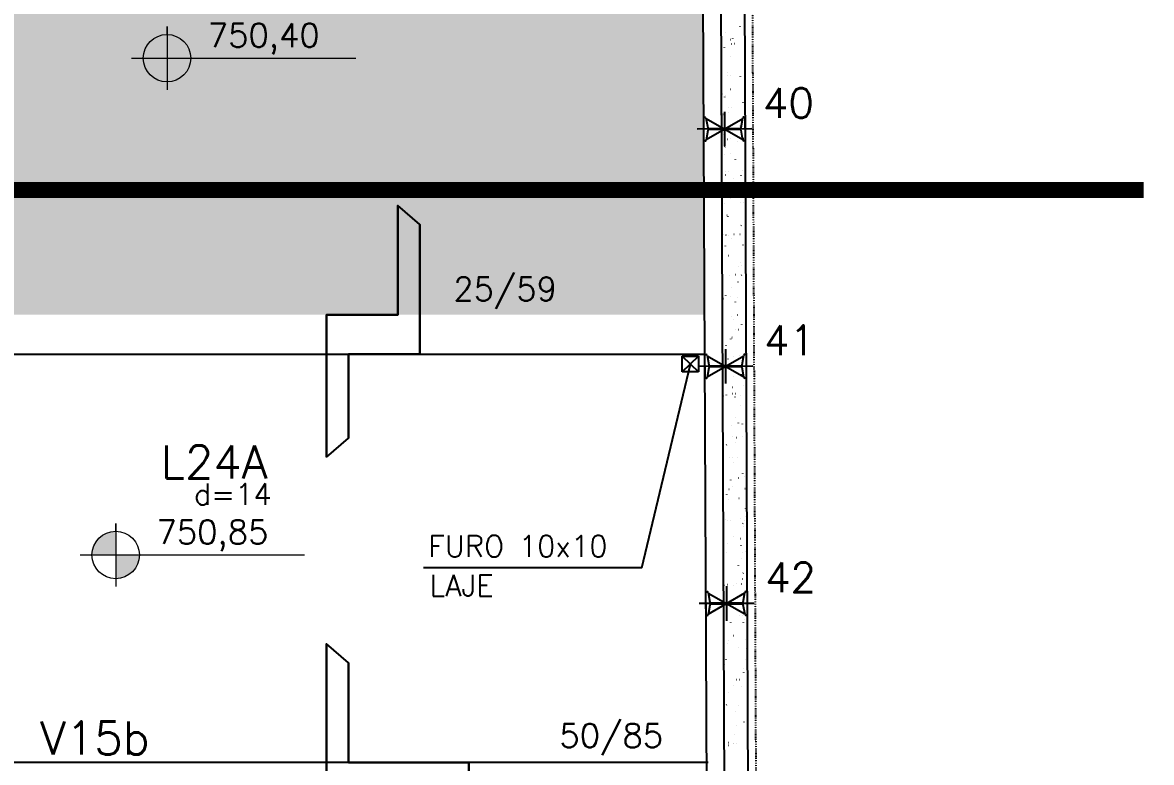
# Model space of a CAD drawing. Extents: x -40810 to 33675, y -2018 to 21213.
# Drawn here: x 17980 to 18693, y 1883 to 2350 of the extents above; entities that cross this region are included whole.
import ezdxf

# ---------------------------------------------------------------- set-up
doc = ezdxf.new("R2010")
doc.units = 0
doc.linetypes.add('ESTILO_TQS_0003', pattern=[1.5, 0.5, -0.4, 0.1, -0.5])
doc.layers.get('0').update_dxf_attribs({"color": 1, "lineweight": 9})
for name, color, linetype in [('1', 5, 'Continuous'), ('10', 7, 'Continuous'), ('11', 22, 'Continuous'), ('13', 7, 'Continuous'), ('130', 24, 'Continuous'), ('18', 9, 'Continuous'), ('19', 5, 'Continuous'), ('24', 5, 'ESTILO_TQS_0003'), ('26', 1, 'Continuous'), ('27', 10, 'Continuous'), ('30', 15, 'Continuous'), ('42', 7, 'Continuous'), ('49', 20, 'Continuous'), ('51', 6, 'Continuous'), ('52', 21, 'Continuous'), ('8', 5, 'Continuous'), ('STEPHANIE', 6, 'Continuous')]:
    doc.layers.add(name, color=color, linetype=linetype)
doc.styles.get("Standard").update_dxf_attribs({"font": 'romans.shx', "width": 0.8})

# ---------------------------------------------------------------- blocks, each defined once
blk = doc.blocks.new('_H9EFD498501-004')
for p, q in [((3965.192018, 2807.568627), (3965.192018, 2807.568627)), ((3968.047205, 2808.201607), (3968.120427, 2808.21784)), ((3977.434711, 2811.567114), (3977.480368, 2811.626615)), ((3965.223685, 2800.528791), (3965.223685, 2800.528791)), ((3965.223685, 2800.528791), (3965.223685, 2800.528791)), ((3965.223685, 2800.528791), (3965.223685, 2800.528791)), ((3967.435805, 2798.536285), (3967.481462, 2798.595787)), ((3971.179688, 2803.415408), (3971.225345, 2803.47491)), ((3971.799516, 2800.815898), (3971.874445, 2800.81917)), ((3972.746935, 2804.031347), (3972.756725, 2804.105705)), ((3973.672731, 2800.897684), (3973.74766, 2800.900956)), ((3965.245488, 2795.681808), (3965.245488, 2795.681808)), ((3965.245488, 2795.681808), (3965.245488, 2795.681808)), ((3965.245488, 2795.681808), (3965.245488, 2795.681808)), ((3965.249945, 2794.690912), (3965.249945, 2794.690912)), ((3965.249945, 2794.690912), (3965.249945, 2794.690912)), ((3965.249945, 2794.690912), (3965.249945, 2794.690912)), ((3971.258937, 2792.728875), (3971.268726, 2792.803234)), ((3965.307872, 2781.813196), (3965.307872, 2781.813196)), ((3965.307872, 2781.813196), (3965.307872, 2781.813196)), ((3965.307872, 2781.813196), (3965.307872, 2781.813196)), ((3965.3141, 2780.428604), (3965.3141, 2780.428604)), ((3965.3141, 2780.428604), (3965.3141, 2780.428604)), ((3965.463979, 2781.847804), (3965.537201, 2781.864037)), ((3969.125089, 2782.659453), (3969.198311, 2782.675686)), ((3969.668149, 2780.645641), (3969.677938, 2780.719999)), ((3971.226492, 2780.686745), (3971.301421, 2780.690016)), ((3977.609941, 2780.169788), (3977.655598, 2780.22929)), ((3980.006939, 2783.293617), (3980.052596, 2783.353119)), ((3971.354918, 2772.018083), (3971.400575, 2772.077584)), ((3965.365799, 2768.935481), (3965.365799, 2768.935481)), ((3965.365799, 2768.935481), (3965.365799, 2768.935481)), ((3965.386918, 2764.240435), (3965.386918, 2764.240435)), ((3965.386918, 2764.240435), (3965.386918, 2764.240435)), ((3965.386918, 2764.240435), (3965.386918, 2764.240435)), ((3965.819866, 2769.036145), (3965.893088, 2769.052378)), ((3967.611035, 2767.13896), (3967.656692, 2767.198461)), ((3968.00394, 2768.004719), (3968.013729, 2768.079077)), ((3979.267254, 2763.518683), (3979.277043, 2763.593041)), ((3965.404516, 2760.328417), (3965.404516, 2760.328417)), ((3965.404516, 2760.328417), (3965.404516, 2760.328417)), ((3965.404516, 2760.328417), (3965.404516, 2760.328417)), ((3965.423726, 2756.057765), (3965.423726, 2756.057765)), ((3965.423726, 2756.057765), (3965.423726, 2756.057765)), ((3965.423726, 2756.057765), (3965.423726, 2756.057765)), ((3966.515941, 2756.702248), (3966.525731, 2756.776606)), ((3966.541863, 2756.30565), (3966.615085, 2756.321883)), ((3970.054039, 2760.53142), (3970.128968, 2760.534691)), ((3970.202973, 2757.117299), (3970.276195, 2757.133532)), ((3971.927254, 2760.613206), (3972.002183, 2760.616477)), ((3965.457008, 2748.658852), (3965.457008, 2748.658852)), ((3965.457008, 2748.658852), (3965.457008, 2748.658852)), ((3965.457008, 2748.658852), (3965.457008, 2748.658852)), ((3977.676466, 2751.435449), (3977.686255, 2751.509807)), ((3977.785171, 2748.772463), (3977.830828, 2748.831964)), ((3980.182169, 2751.896291), (3980.227826, 2751.955793)), ((3965.481653, 2743.18005), (3965.481653, 2743.18005)), ((3965.481653, 2743.18005), (3965.481653, 2743.18005)), ((3966.89775, 2743.493991), (3966.970972, 2743.510224)), ((3979.596378, 2740.843912), (3979.671307, 2740.847184)), ((3965.494931, 2740.22823), (3965.494931, 2740.22823)), ((3965.494931, 2740.22823), (3965.494931, 2740.22823)), ((3967.786265, 2735.741634), (3967.831922, 2735.801136)), ((3969.481015, 2740.402266), (3969.555944, 2740.405538)), ((3971.530147, 2740.620757), (3971.575804, 2740.680259)), ((3976.012257, 2738.794527), (3976.022046, 2738.868885)), ((3965.528349, 2732.799062), (3965.528349, 2732.799062)), ((3965.528349, 2732.799062), (3965.528349, 2732.799062)), ((3965.528349, 2732.799062), (3965.528349, 2732.799062)), ((3965.53958, 2730.302334), (3965.53958, 2730.302334)), ((3965.53958, 2730.302334), (3965.53958, 2730.302334)), ((3965.53958, 2730.302334), (3965.53958, 2730.302334)), ((3967.619747, 2730.763496), (3967.69297, 2730.779729)), ((3971.280857, 2731.575144), (3971.35408, 2731.591377)), ((3974.524258, 2727.492055), (3974.534048, 2727.566414)), ((3965.585347, 2720.128043), (3965.585347, 2720.128043)), ((3965.585347, 2720.128043), (3965.585347, 2720.128043)), ((3965.585347, 2720.128043), (3965.585347, 2720.128043)), ((3968.308562, 2720.246941), (3968.383491, 2720.250212)), ((3970.181777, 2720.328727), (3970.256706, 2720.331999)), ((3979.023354, 2720.714759), (3979.098283, 2720.71803)), ((3980.357399, 2720.498966), (3980.403056, 2720.558467)), ((3965.597507, 2717.424618), (3965.597507, 2717.424618)), ((3965.597507, 2717.424618), (3965.597507, 2717.424618)), ((3967.975634, 2717.951836), (3968.048856, 2717.968069)), ((3972.93347, 2715.408821), (3972.94326, 2715.483179)), ((3977.960401, 2717.375137), (3978.006058, 2717.434639)), ((3968.697631, 2705.221342), (3968.770854, 2705.237575)), ((3971.705377, 2709.223431), (3971.751034, 2709.282933)), ((3972.358742, 2706.03299), (3972.431964, 2706.049223)), ((3965.655434, 2704.546903), (3965.655434, 2704.546903)), ((3965.655434, 2704.546903), (3965.655434, 2704.546903)), ((3965.655434, 2704.546903), (3965.655434, 2704.546903)), ((3965.66978, 2701.357688), (3965.66978, 2701.357688)), ((3965.66978, 2701.357688), (3965.66978, 2701.357688)), ((3965.66978, 2701.357688), (3965.66978, 2701.357688)), ((3965.675762, 2700.027856), (3965.675762, 2700.027856)), ((3965.675762, 2700.027856), (3965.675762, 2700.027856)), ((3967.735538, 2700.117788), (3967.810467, 2700.121059)), ((3967.961494, 2704.344308), (3968.007152, 2704.40381)), ((3971.269261, 2702.767899), (3971.279051, 2702.842257)), ((3977.850901, 2700.559434), (3977.92583, 2700.562705)), ((3979.724117, 2700.64122), (3979.799045, 2700.644492)), ((3965.713361, 2691.669187), (3965.713361, 2691.669187)), ((3965.713361, 2691.669187), (3965.713361, 2691.669187)), ((3969.053518, 2692.409682), (3969.12674, 2692.425915)), ((3969.781263, 2691.465428), (3969.791052, 2691.539786)), ((3978.135631, 2685.977811), (3978.181288, 2686.037313)), ((3980.532629, 2689.10164), (3980.578286, 2689.161142)), ((3965.766178, 2679.927669), (3965.766178, 2679.927669)), ((3965.766178, 2679.927669), (3965.766178, 2679.927669)), ((3965.766178, 2679.927669), (3965.766178, 2679.927669)), ((3965.771288, 2678.791472), (3965.771288, 2678.791472)), ((3965.771288, 2678.791472), (3965.771288, 2678.791472)), ((3965.771288, 2678.791472), (3965.771288, 2678.791472)), ((3966.563085, 2679.962462), (3966.638014, 2679.965734)), ((3968.190475, 2679.382193), (3968.200264, 2679.456552)), ((3968.4363, 2680.044249), (3968.511229, 2680.04752)), ((3969.775516, 2679.679188), (3969.848738, 2679.69542)), ((3971.880607, 2677.826106), (3971.926264, 2677.885607)), ((3973.436626, 2680.490836), (3973.509848, 2680.507069)), ((3977.277877, 2680.43028), (3977.352806, 2680.433552)), ((3965.811211, 2669.916315), (3965.811211, 2669.916315)), ((3965.811211, 2669.916315), (3965.811211, 2669.916315)), ((3965.811211, 2669.916315), (3965.811211, 2669.916315)), ((3968.136724, 2672.946983), (3968.182381, 2673.006484)), ((3979.277578, 2673.557707), (3979.287368, 2673.632065)), ((3965.829215, 2665.913756), (3965.829215, 2665.913756)), ((3965.829215, 2665.913756), (3965.829215, 2665.913756)), ((3966.526266, 2666.741271), (3966.536055, 2666.81563)), ((3970.131402, 2666.867528), (3970.204624, 2666.883761)), ((3977.78958, 2662.255235), (3977.799369, 2662.329594)), ((3965.848646, 2661.594235), (3965.848646, 2661.594235)), ((3965.856593, 2659.827482), (3965.856593, 2659.827482)), ((3965.856593, 2659.827482), (3965.856593, 2659.827482)), ((3965.990061, 2659.833309), (3966.064989, 2659.83658)), ((3976.105424, 2660.274955), (3976.180353, 2660.278227)), ((3977.97864, 2660.356742), (3978.053568, 2660.360013)), ((3980.707859, 2657.704315), (3980.753516, 2657.763816)), ((3965.887143, 2653.036041), (3965.887143, 2653.036041)), ((3965.887143, 2653.036041), (3965.887143, 2653.036041)), ((3965.887143, 2653.036041), (3965.887143, 2653.036041)), ((3970.8534, 2654.137033), (3970.926622, 2654.153266)), ((3974.51451, 2654.948682), (3974.587732, 2654.964915)), ((3976.198792, 2650.172001), (3976.208581, 2650.246359)), ((3978.310861, 2654.580486), (3978.356518, 2654.639987)), ((3968.311954, 2641.549657), (3968.357611, 2641.609159)), ((3971.209286, 2641.325374), (3971.282509, 2641.341607)), ((3972.055837, 2646.42878), (3972.101494, 2646.488282)), ((3965.94507, 2640.158325), (3965.94507, 2640.158325)), ((3965.94507, 2640.158325), (3965.94507, 2640.158325)), ((3965.947008, 2639.727295), (3965.947008, 2639.727295)), ((3965.952642, 2638.474942), (3965.960613, 2638.48533)), ((3965.952642, 2638.474942), (3965.952642, 2638.474942)), ((3965.952642, 2638.474942), (3965.952642, 2638.474942)), ((3966.690823, 2639.75977), (3966.765752, 2639.763042)), ((3974.534583, 2637.531079), (3974.544372, 2637.605437)), ((3975.5324, 2640.145802), (3975.607329, 2640.149073)), ((3966.002997, 2627.280609), (3966.002997, 2627.280609)), ((3966.002997, 2627.280609), (3966.002997, 2627.280609)), ((3966.002997, 2627.280609), (3966.002997, 2627.280609)), ((3971.931284, 2628.594879), (3972.004506, 2628.611112)), ((3975.592394, 2629.406528), (3975.665616, 2629.422761)), ((3966.037424, 2619.627108), (3966.037424, 2619.627108)), ((3966.037424, 2619.627108), (3966.037424, 2619.627108)), ((3966.037424, 2619.627108), (3966.037424, 2619.627108)), ((3973.046584, 2626.228608), (3973.056374, 2626.302966)), ((3974.359947, 2619.990477), (3974.434876, 2619.993748)), ((3976.233163, 2620.072263), (3976.308091, 2620.075535)), ((3978.48609, 2623.18316), (3978.531748, 2623.242662)), ((3980.883089, 2626.306989), (3980.928746, 2626.36649)), ((3966.060924, 2614.402894), (3966.060924, 2614.402894)), ((3966.060924, 2614.402894), (3966.060924, 2614.402894)), ((3971.455796, 2614.145373), (3971.465586, 2614.219732)), ((3972.231067, 2615.031455), (3972.276724, 2615.090956)), ((3972.287171, 2615.78322), (3972.360393, 2615.799453)), ((3966.094073, 2607.033568), (3966.135843, 2607.088004)), ((3966.094073, 2607.033568), (3966.094073, 2607.033568)), ((3966.094073, 2607.033568), (3966.094073, 2607.033568)), ((3968.487184, 2610.152332), (3968.532841, 2610.211833)), ((3966.118851, 2601.525178), (3966.118851, 2601.525178)), ((3966.118851, 2601.525178), (3966.118851, 2601.525178)), ((3966.118851, 2601.525178), (3966.118851, 2601.525178)), ((3966.127839, 2599.526921), (3966.127839, 2599.526921)), ((3966.127839, 2599.526921), (3966.127839, 2599.526921)), ((3969.791587, 2601.504451), (3969.801377, 2601.57881)), ((3973.009168, 2603.052725), (3973.08239, 2603.068958)), ((3973.786923, 2599.861323), (3973.861852, 2599.864595)), ((3976.670278, 2603.864373), (3976.7435, 2603.880606)), ((3978.66132, 2591.785835), (3978.706977, 2591.845336)), ((3981.054901, 2597.018415), (3981.064691, 2597.092774)), ((3981.058318, 2594.909663), (3981.103975, 2594.969165)), ((3966.176778, 2588.647463), (3966.176778, 2588.647463)), ((3966.176778, 2588.647463), (3966.176778, 2588.647463)), ((3968.303589, 2590.20198), (3968.313378, 2590.276338)), ((3973.365055, 2590.241065), (3973.438277, 2590.257298)), ((3979.464113, 2584.935181), (3979.473903, 2585.009539)), ((3966.218255, 2579.426733), (3966.218255, 2579.426733)), ((3966.218255, 2579.426733), (3966.218255, 2579.426733)), ((3966.218255, 2579.426733), (3966.218255, 2579.426733)), ((3966.712801, 2578.118746), (3966.72259, 2578.193104)), ((3968.662414, 2578.755006), (3968.708071, 2578.814507)), ((3972.406297, 2583.634129), (3972.451954, 2583.69363)), ((3972.61447, 2579.705998), (3972.689399, 2579.70927)), ((3974.087052, 2577.510571), (3974.160274, 2577.526804)), ((3974.487685, 2579.787785), (3974.562614, 2579.791056)), ((3977.748162, 2578.322219), (3977.821384, 2578.338452)), ((3966.234705, 2575.769747), (3966.234705, 2575.769747)), ((3966.234705, 2575.769747), (3966.234705, 2575.769747)), ((3966.234705, 2575.769747), (3966.234705, 2575.769747)), ((3966.235504, 2575.592195), (3966.235504, 2575.592195)), ((3966.235504, 2575.592195), (3966.235504, 2575.592195)), ((3966.240283, 2574.529618), (3966.240283, 2574.529618)), ((3966.240283, 2574.529618), (3966.240283, 2574.529618)), ((3966.265416, 2575.631177), (3966.311073, 2575.690679)), ((3977.799905, 2572.294259), (3977.809694, 2572.368617)), ((3966.292632, 2562.892032), (3966.292632, 2562.892032)), ((3966.292632, 2562.892032), (3966.292632, 2562.892032)), ((3974.442939, 2564.698911), (3974.516161, 2564.715144)), ((3981.233548, 2563.512338), (3981.279205, 2563.571839)), ((3966.30867, 2559.326546), (3966.30867, 2559.326546)), ((3966.30867, 2559.326546), (3966.30867, 2559.326546)), ((3972.041446, 2559.576845), (3972.116375, 2559.580116)), ((3976.311906, 2560.991788), (3976.321695, 2561.066146)), ((3978.83655, 2560.388509), (3978.882207, 2560.44801)), ((3966.350559, 2550.014316), (3966.350559, 2550.014316)), ((3966.350559, 2550.014316), (3966.350559, 2550.014316)), ((3966.350559, 2550.014316), (3966.350559, 2550.014316)), ((3972.581526, 2552.236803), (3972.627184, 2552.296305)), ((3974.721118, 2548.908553), (3974.730907, 2548.982912)), ((3975.164936, 2551.968416), (3975.238159, 2551.984649)), ((3978.826046, 2552.780065), (3978.899269, 2552.796298)), ((3966.376934, 2544.150822), (3966.376934, 2544.150822)), ((3966.376934, 2544.150822), (3966.376934, 2544.150822)), ((3966.440645, 2544.233851), (3966.486303, 2544.293353)), ((3968.837644, 2547.35768), (3968.883301, 2547.417182)), ((3966.399086, 2539.226359), (3966.399086, 2539.226359)), ((3966.399086, 2539.226359), (3966.399086, 2539.226359)), ((3966.399086, 2539.226359), (3966.399086, 2539.226359)), ((3966.408486, 2537.1366), (3966.408486, 2537.1366)), ((3966.408486, 2537.1366), (3966.408486, 2537.1366)), ((3970.868993, 2539.42152), (3970.943922, 2539.424791)), ((3972.742208, 2539.503306), (3972.817137, 2539.506578)), ((3973.056909, 2536.267631), (3973.066698, 2536.34199)), ((3975.520823, 2539.156757), (3975.594045, 2539.17299)), ((3979.01178, 2528.991183), (3979.057437, 2529.050685)), ((3979.903931, 2527.237911), (3979.977153, 2527.254144)), ((3981.408778, 2532.115012), (3981.431162, 2532.144184)), ((3966.466413, 2524.258885), (3966.466413, 2524.258885)), ((3966.466413, 2524.258885), (3966.466413, 2524.258885)), ((3966.466413, 2524.258885), (3966.466413, 2524.258885)), ((3971.56891, 2524.96516), (3971.5787, 2525.039518)), ((3972.756756, 2520.839478), (3972.802413, 2520.898979)), ((3976.242821, 2526.426262), (3976.316043, 2526.442495)), ((3980.411332, 2519.734013), (3980.486261, 2519.737284)), ((3966.489501, 2519.126172), (3966.489501, 2519.126172)), ((3966.489501, 2519.126172), (3966.489501, 2519.126172)), ((3966.518365, 2512.709448), (3966.518365, 2512.709448)), ((3966.518365, 2512.709448), (3966.518365, 2512.709448)), ((3966.615875, 2512.836526), (3966.661532, 2512.896027)), ((3969.012873, 2515.960355), (3969.058531, 2516.019856)), ((3969.978122, 2512.881926), (3969.987912, 2512.956284)), ((3970.295969, 2519.292366), (3970.370898, 2519.295638)), ((3976.598707, 2513.614603), (3976.671929, 2513.630836)), ((3966.52434, 2511.381169), (3966.52434, 2511.381169)), ((3966.52434, 2511.381169), (3966.52434, 2511.381169)), ((3981.065226, 2507.057439), (3981.075016, 2507.131797)), ((3966.579917, 2499.025985), (3966.579917, 2499.025985)), ((3966.579917, 2499.025985), (3966.579917, 2499.025985)), ((3966.579917, 2499.025985), (3966.579917, 2499.025985)), ((3966.582267, 2498.503454), (3966.582267, 2498.503454)), ((3966.582267, 2498.503454), (3966.582267, 2498.503454)), ((3966.582267, 2498.503454), (3966.582267, 2498.503454)), ((3968.313913, 2500.241004), (3968.323703, 2500.315362)), ((3969.123516, 2499.137041), (3969.198445, 2499.140313)), ((3970.996731, 2499.218828), (3971.07166, 2499.222099)), ((3977.320705, 2500.884108), (3977.393927, 2500.900341)), ((3979.838308, 2499.604859), (3979.913237, 2499.608131)), ((3980.981815, 2501.695757), (3981.055037, 2501.71199)), ((3979.18701, 2497.593858), (3979.232667, 2497.653359)), ((3979.577227, 2495.754968), (3979.587017, 2495.829326)), ((3966.631921, 2487.465001), (3966.631921, 2487.465001)), ((3966.631921, 2487.465001), (3966.631921, 2487.465001)), ((3966.631921, 2487.465001), (3966.631921, 2487.465001)), ((3966.640194, 2485.625738), (3966.640194, 2485.625738)), ((3966.640194, 2485.625738), (3966.640194, 2485.625738)), ((3966.825915, 2488.938532), (3966.835704, 2489.012891)), ((3969.188103, 2484.563029), (3969.23376, 2484.622531)), ((3972.931986, 2489.442152), (3972.977643, 2489.501654)), ((3977.676591, 2488.072449), (3977.749814, 2488.088681)), ((3966.659796, 2481.268075), (3966.659796, 2481.268075)), ((3966.659796, 2481.268075), (3966.659796, 2481.268075)), ((3966.670332, 2478.925798), (3966.670332, 2478.925798)), ((3966.670332, 2478.925798), (3966.670332, 2478.925798)), ((3966.791105, 2481.4392), (3966.836762, 2481.498702)), ((3968.550492, 2479.007888), (3968.625421, 2479.011159)), ((3977.98644, 2483.671733), (3977.996229, 2483.746092)), ((3978.665855, 2479.449534), (3978.740784, 2479.452805)), ((3980.539071, 2479.53132), (3980.613999, 2479.534592)), ((3966.698121, 2472.748023), (3966.698121, 2472.748023)), ((3966.698121, 2472.748023), (3966.698121, 2472.748023)), ((3966.698121, 2472.748023), (3966.698121, 2472.748023)), ((3976.322231, 2471.030811), (3976.33202, 2471.10517)), ((3978.398589, 2475.341954), (3978.471811, 2475.358187)), ((3978.754475, 2462.530294), (3978.827698, 2462.546527)), ((3979.36224, 2466.196532), (3979.407897, 2466.256033)), ((3966.756048, 2459.870307), (3966.756048, 2459.870307)), ((3966.756048, 2459.870307), (3966.756048, 2459.870307)), ((3966.760748, 2458.825611), (3966.760748, 2458.825611)), ((3966.760748, 2458.825611), (3966.760748, 2458.825611)), ((3966.760748, 2458.825611), (3966.760748, 2458.825611)), ((3967.378039, 2458.852563), (3967.452968, 2458.855834)), ((3969.251254, 2458.934349), (3969.326183, 2458.93762)), ((3973.107216, 2458.044826), (3973.152873, 2458.104328)), ((3974.834232, 2459.72834), (3974.844021, 2459.802698)), ((3978.092831, 2459.320381), (3978.16776, 2459.323652)), ((3966.801227, 2449.826702), (3966.801227, 2449.826702)), ((3966.801227, 2449.826702), (3966.801227, 2449.826702)), ((3966.966335, 2450.041875), (3967.011992, 2450.101376)), ((3969.363333, 2453.165703), (3969.40899, 2453.225205)), ((3979.476473, 2449.7998), (3979.549695, 2449.816033)), ((3966.813975, 2446.992591), (3966.813975, 2446.992591)), ((3966.813975, 2446.992591), (3966.813975, 2446.992591)), ((3966.813975, 2446.992591), (3966.813975, 2446.992591)), ((3973.243444, 2447.645106), (3973.253233, 2447.719464)), ((3966.851163, 2438.725424), (3966.879944, 2438.726681)), ((3966.851163, 2438.725424), (3966.851163, 2438.725424)), ((3966.851163, 2438.725424), (3966.851163, 2438.725424)), ((3966.871903, 2434.114876), (3966.871903, 2434.114876)), ((3966.871903, 2434.114876), (3966.871903, 2434.114876)), ((3971.579235, 2435.004184), (3971.589025, 2435.078542)), ((3976.920378, 2439.165055), (3976.995307, 2439.168327)), ((3978.793594, 2439.246842), (3978.868522, 2439.250113)), ((3979.537469, 2434.799206), (3979.583127, 2434.858708)), ((3979.83236, 2436.98814), (3979.905582, 2437.004373)), ((3966.92983, 2421.23716), (3966.92983, 2421.23716)), ((3966.92983, 2421.23716), (3966.92983, 2421.23716)), ((3966.92983, 2421.23716), (3966.92983, 2421.23716)), ((3969.538563, 2421.768378), (3969.58422, 2421.827879)), ((3970.091236, 2423.701712), (3970.101026, 2423.776071)), ((3973.282446, 2426.647501), (3973.328103, 2426.707002)), ((3980.554357, 2424.257645), (3980.627579, 2424.273878)), ((3966.941579, 2418.625237), (3966.941579, 2418.625237)), ((3966.942658, 2418.385328), (3966.942658, 2418.385328)), ((3966.942658, 2418.385328), (3966.942658, 2418.385328)), ((3967.141565, 2418.644549), (3967.187222, 2418.70405)), ((3967.505777, 2418.64987), (3967.580706, 2418.653142)), ((3976.347354, 2419.035902), (3976.422283, 2419.039173)), ((3981.251761, 2418.434913), (3981.261551, 2418.509272)), ((3966.987757, 2408.359445), (3966.987757, 2408.359445)), ((3967.730248, 2408.524051), (3967.80347, 2408.540284)), ((3968.500448, 2411.618478), (3968.510238, 2411.692836)), ((3979.587552, 2405.793991), (3979.597342, 2405.86835)), ((3980.910244, 2411.445986), (3980.983466, 2411.462219)), ((3967.023558, 2400.400384), (3967.023558, 2400.400384)), ((3967.023558, 2400.400384), (3967.023558, 2400.400384)), ((3967.031994, 2398.52505), (3967.031994, 2398.52505)), ((3967.031994, 2398.52505), (3967.031994, 2398.52505)), ((3967.031994, 2398.52505), (3967.031994, 2398.52505)), ((3975.174901, 2398.880577), (3975.24983, 2398.883848)), ((3977.048117, 2398.962363), (3977.123045, 2398.965635)), ((3979.712699, 2403.401881), (3979.758356, 2403.461382)), ((3981.632241, 2398.715491), (3981.705464, 2398.731724)), ((3967.045684, 2395.481729), (3967.045684, 2395.481729)), ((3967.045684, 2395.481729), (3967.045684, 2395.481729)), ((3967.045684, 2395.481729), (3967.045684, 2395.481729)), ((3973.457676, 2395.250175), (3973.503333, 2395.309677)), ((3978.099554, 2394.49152), (3978.109343, 2394.565878)), ((3967.084089, 2386.943955), (3967.084089, 2386.943955)), ((3967.084089, 2386.943955), (3967.084089, 2386.943955)), ((3967.316795, 2387.247223), (3967.362452, 2387.306725)), ((3969.713793, 2390.371052), (3969.75945, 2390.430554)), ((3981.988128, 2385.903832), (3982.06135, 2385.920065)), ((3967.103611, 2382.604014), (3967.103611, 2382.604014)), ((3967.12241, 2378.424863), (3967.12241, 2378.424863)), ((3967.12241, 2378.424863), (3967.12241, 2378.424863)), ((3968.808132, 2382.981897), (3968.881354, 2382.99813)), ((3974.601877, 2378.751424), (3974.676806, 2378.754695)), ((3976.508766, 2382.408286), (3976.518555, 2382.482644)), ((3967.161538, 2369.726298), (3967.161538, 2369.726298)), ((3967.161538, 2369.726298), (3967.161538, 2369.726298)), ((3967.161538, 2369.726298), (3967.161538, 2369.726298)), ((3974.844557, 2369.767364), (3974.854346, 2369.841722)), ((3979.887929, 2372.004555), (3979.933586, 2372.064057)), ((3973.632905, 2363.85285), (3973.678563, 2363.912351)), ((3967.212825, 2358.324676), (3967.212825, 2358.324676)), ((3967.212825, 2358.324676), (3967.212825, 2358.324676)), ((3967.212825, 2358.324676), (3967.212825, 2358.324676)), ((3967.219465, 2356.848583), (3967.219465, 2356.848583)), ((3967.22552, 2355.502582), (3967.22552, 2355.502582)), ((3967.22552, 2355.502582), (3967.22552, 2355.502582)), ((3967.492025, 2355.849898), (3967.537682, 2355.909399)), ((3969.886016, 2357.439743), (3969.959238, 2357.455976)), ((3969.889023, 2358.973726), (3969.93468, 2359.033228)), ((3973.356558, 2358.464892), (3973.366347, 2358.539251)), ((3973.429424, 2358.596098), (3973.504353, 2358.59937)), ((3975.30264, 2358.677885), (3975.377568, 2358.681156))]:
    blk.add_line(p, q)

msp = doc.modelspace()

# ---------------------------------------------------------------- linework, layer by layer
for p, q in [((18070.934, 2342.877), (18070.934, 2347.877)), ((18070.934, 2347.877), (18070.934, 2307.877)), ((18048.434, 2327.877), (18190.343, 2327.877)), ((18038.484, 2028.812), (18038.484, 2033.812)), ((18038.484, 2033.812), (18038.484, 1993.812)), ((18015.984, 2013.812), (18157.893, 2013.812))]:
    msp.add_line(p, q)
for centre in [(18070.934, 2327.877), (18038.484, 2013.812)]:
    msp.add_circle(centre, 15)
at = {"layer": '1'}
for p, q in [((18414.407, 1390.554), (18409.009, 2590.529)), ((17817.927, 2140.691), (18411.033, 2140.691))]:
    msp.add_line(p, q, dxfattribs=at)
msp.add_lwpolyline([(18413.192, 1882.691), (17817.927, 1882.691)], dxfattribs=at)
at = {"layer": '130'}
for points in [[(17817.927, 2624.691), (18407.186, 2624.691), (18411.033, 2165.691)], [(17817.927, 2624.691), (18411.033, 2165.691), (17817.927, 2165.691)]]:
    msp.add_solid(points, dxfattribs=at)
at = {"layer": '18'}
for p, q in [((18216.789, 2165.691), (18216.789, 2234.691)), ((18230.789, 2222.691), (18230.789, 2165.691)), ((18171.789, 2140.691), (18171.789, 2165.691)), ((18171.789, 2165.691), (18216.789, 2165.691)), ((18230.789, 2165.691), (18230.789, 2165.691)), ((18230.789, 2165.691), (18230.789, 2140.691)), ((18171.789, 2075.691), (18171.789, 2140.691)), ((18171.789, 2140.691), (18171.789, 2140.691)), ((18230.789, 2140.691), (18185.789, 2140.691)), ((18185.789, 2140.691), (18185.789, 2087.691)), ((18171.789, 1882.691), (18171.789, 1957.691)), ((18185.789, 1945.691), (18185.789, 1882.691)), ((18171.789, 1832.691), (18171.789, 1882.691)), ((18171.789, 1882.691), (18171.789, 1882.691)), ((18185.789, 1882.691), (18261.789, 1882.691)), ((18261.789, 1882.691), (18261.789, 1832.691))]:
    msp.add_line(p, q, dxfattribs=at)
at = {"layer": '24'}
msp.add_line((18435.772, 3532.492), (18452.929, -281.649), dxfattribs=at)
at = {"layer": '27'}
for points in [[(18070.934, 2327.877), (18064.026, 2341.192), (18063.345, 2340.816)], [(18070.934, 2327.877), (18064.925, 2341.621), (18064.026, 2341.192)], [(18070.934, 2327.877), (18065.42, 2341.827), (18064.925, 2341.621)], [(18070.934, 2327.877), (18066.515, 2342.211), (18065.42, 2341.827)], [(18070.934, 2327.877), (18067.889, 2342.565), (18066.515, 2342.211)], [(18070.934, 2327.877), (18069.074, 2342.761), (18067.889, 2342.565)], [(18070.934, 2327.877), (18070.934, 2342.877), (18069.074, 2342.761)], [(18070.934, 2327.877), (18057.505, 2334.561), (18056.892, 2333.152)], [(18070.934, 2327.877), (18058.08, 2335.61), (18057.505, 2334.561)], [(18070.934, 2327.877), (18058.721, 2336.586), (18058.08, 2335.61)], [(18070.934, 2327.877), (18059.913, 2338.052), (18058.721, 2336.586)], [(18070.934, 2327.877), (18060.732, 2338.874), (18059.913, 2338.052)], [(18070.934, 2327.877), (18061.298, 2339.373), (18060.732, 2338.874)], [(18070.934, 2327.877), (18061.978, 2339.91), (18061.298, 2339.373)], [(18070.934, 2327.877), (18062.569, 2340.328), (18061.978, 2339.91)], [(18070.934, 2327.877), (18063.345, 2340.816), (18062.569, 2340.328)], [(18070.934, 2327.877), (18055.963, 2328.812), (18055.934, 2327.877)], [(18070.934, 2327.877), (18055.934, 2327.877), (18070.934, 2327.877)], [(18070.934, 2327.877), (18055.969, 2328.903), (18055.963, 2328.812)], [(18070.934, 2327.877), (18056.101, 2330.111), (18055.969, 2328.903)], [(18070.934, 2327.877), (18056.231, 2330.848), (18056.101, 2330.111)], [(18070.934, 2327.877), (18056.454, 2331.792), (18056.231, 2330.848)], [(18070.934, 2327.877), (18056.892, 2333.152), (18056.454, 2331.792)], [(18070.934, 2327.877), (18085.934, 2327.877), (18085.818, 2326.018)], [(18070.934, 2327.877), (18085.818, 2326.018), (18085.621, 2324.832)], [(18070.934, 2327.877), (18085.621, 2324.832), (18085.268, 2323.458)], [(18070.934, 2327.877), (18085.268, 2323.458), (18084.884, 2322.363)], [(18070.934, 2327.877), (18084.884, 2322.363), (18084.678, 2321.869)], [(18070.934, 2327.877), (18084.678, 2321.869), (18084.249, 2320.969)], [(18070.934, 2327.877), (18084.249, 2320.969), (18083.873, 2320.289)], [(18070.934, 2327.877), (18083.873, 2320.289), (18083.385, 2319.512)], [(18070.934, 2327.877), (18083.385, 2319.512), (18082.967, 2318.921)], [(18070.934, 2327.877), (18082.967, 2318.921), (18082.429, 2318.241)], [(18070.934, 2327.877), (18082.429, 2318.241), (18081.931, 2317.676)], [(18070.934, 2327.877), (18081.931, 2317.676), (18081.109, 2316.856)], [(18070.934, 2327.877), (18081.109, 2316.856), (18079.643, 2315.664)], [(18070.934, 2327.877), (18079.643, 2315.664), (18078.666, 2315.024)], [(18070.934, 2327.877), (18078.666, 2315.024), (18077.618, 2314.449)], [(18070.934, 2327.877), (18077.618, 2314.449), (18076.208, 2313.835)], [(18070.934, 2327.877), (18076.208, 2313.835), (18074.849, 2313.397)], [(18070.934, 2327.877), (18074.849, 2313.397), (18073.905, 2313.174)], [(18070.934, 2327.877), (18073.905, 2313.174), (18073.168, 2313.044)], [(18070.934, 2327.877), (18073.168, 2313.044), (18071.96, 2312.912)], [(18070.934, 2327.877), (18071.96, 2312.912), (18071.868, 2312.906)], [(18070.934, 2327.877), (18071.868, 2312.906), (18070.934, 2312.877)], [(18070.934, 2327.877), (18070.934, 2312.877), (18070.934, 2327.877)], [(18038.484, 2013.812), (18031.576, 2027.127), (18030.895, 2026.751)], [(18038.484, 2013.812), (18032.475, 2027.556), (18031.576, 2027.127)], [(18038.484, 2013.812), (18032.97, 2027.762), (18032.475, 2027.556)], [(18038.484, 2013.812), (18034.065, 2028.147), (18032.97, 2027.762)], [(18038.484, 2013.812), (18035.439, 2028.5), (18034.065, 2028.147)], [(18038.484, 2013.812), (18036.624, 2028.697), (18035.439, 2028.5)], [(18038.484, 2013.812), (18038.484, 2028.812), (18036.624, 2028.697)], [(18038.484, 2013.812), (18025.055, 2020.496), (18024.442, 2019.087)], [(18038.484, 2013.812), (18025.63, 2021.545), (18025.055, 2020.496)], [(18038.484, 2013.812), (18026.271, 2022.521), (18025.63, 2021.545)], [(18038.484, 2013.812), (18027.463, 2023.988), (18026.271, 2022.521)], [(18038.484, 2013.812), (18028.282, 2024.809), (18027.463, 2023.988)], [(18038.484, 2013.812), (18028.848, 2025.308), (18028.282, 2024.809)], [(18038.484, 2013.812), (18029.528, 2025.845), (18028.848, 2025.308)], [(18038.484, 2013.812), (18030.119, 2026.263), (18029.528, 2025.845)], [(18038.484, 2013.812), (18030.895, 2026.751), (18030.119, 2026.263)], [(18038.484, 2013.812), (18023.513, 2014.747), (18023.484, 2013.812)], [(18038.484, 2013.812), (18023.484, 2013.812), (18038.484, 2013.812)], [(18038.484, 2013.812), (18023.519, 2014.839), (18023.513, 2014.747)], [(18038.484, 2013.812), (18023.651, 2016.047), (18023.519, 2014.839)], [(18038.484, 2013.812), (18023.781, 2016.783), (18023.651, 2016.047)], [(18038.484, 2013.812), (18024.004, 2017.728), (18023.781, 2016.783)], [(18038.484, 2013.812), (18024.442, 2019.087), (18024.004, 2017.728)], [(18038.484, 2013.812), (18053.484, 2013.812), (18053.368, 2011.953)], [(18038.484, 2013.812), (18053.368, 2011.953), (18053.171, 2010.767)], [(18038.484, 2013.812), (18053.171, 2010.767), (18052.818, 2009.393)], [(18038.484, 2013.812), (18052.818, 2009.393), (18052.433, 2008.298)], [(18038.484, 2013.812), (18052.433, 2008.298), (18052.228, 2007.804)], [(18038.484, 2013.812), (18052.228, 2007.804), (18051.798, 2006.905)], [(18038.484, 2013.812), (18051.798, 2006.905), (18051.423, 2006.224)], [(18038.484, 2013.812), (18051.423, 2006.224), (18050.935, 2005.447)], [(18038.484, 2013.812), (18050.935, 2005.447), (18050.517, 2004.857)], [(18038.484, 2013.812), (18050.517, 2004.857), (18049.979, 2004.176)], [(18038.484, 2013.812), (18049.979, 2004.176), (18049.481, 2003.611)], [(18038.484, 2013.812), (18049.481, 2003.611), (18048.659, 2002.791)], [(18038.484, 2013.812), (18048.659, 2002.791), (18047.192, 2001.599)], [(18038.484, 2013.812), (18047.192, 2001.599), (18046.216, 2000.959)], [(18038.484, 2013.812), (18046.216, 2000.959), (18045.168, 2000.384)], [(18038.484, 2013.812), (18045.168, 2000.384), (18043.758, 1999.77)], [(18038.484, 2013.812), (18043.758, 1999.77), (18042.399, 1999.332)], [(18038.484, 2013.812), (18042.399, 1999.332), (18041.455, 1999.109)], [(18038.484, 2013.812), (18041.455, 1999.109), (18040.718, 1998.98)], [(18038.484, 2013.812), (18040.718, 1998.98), (18039.51, 1998.847)], [(18038.484, 2013.812), (18039.51, 1998.847), (18039.418, 1998.841)], [(18038.484, 2013.812), (18039.418, 1998.841), (18038.484, 1998.812)], [(18038.484, 2013.812), (18038.484, 1998.812), (18038.484, 2013.812)]]:
    msp.add_solid(points, dxfattribs=at)
at = {"layer": '30'}
for points in [[(18171.789, 2075.691), (18185.789, 2087.691), (18185.789, 2140.691), (18230.789, 2140.691), (18230.789, 2165.691), (18230.789, 2165.691), (18230.789, 2222.691), (18216.789, 2234.691), (18216.789, 2165.691), (18171.789, 2165.691), (18171.789, 2140.691), (18171.789, 2140.691), (18171.789, 2075.691)], [(18171.789, 1767.691), (18185.789, 1779.691), (18185.789, 1832.691), (18261.789, 1832.691), (18261.789, 1882.691), (18185.789, 1882.691), (18185.789, 1945.691), (18171.789, 1957.691), (18171.789, 1882.691), (18171.789, 1882.691), (18171.789, 1832.691), (18171.789, 1832.691), (18171.789, 1767.691)]]:
    msp.add_lwpolyline(points, dxfattribs=at)
at = {"layer": '42'}
for p, q in [((18371.122, 2005.674), (18401.882, 2134.523)), ((18396.754, 2139.523), (18407.011, 2139.523)), ((18396.754, 2129.523), (18396.754, 2139.523)), ((18396.754, 2139.523), (18407.011, 2129.523)), ((18396.754, 2129.523), (18407.011, 2139.523)), ((18407.011, 2139.523), (18407.011, 2129.523)), ((18407.011, 2129.523), (18396.754, 2129.523)), ((18371.122, 2005.674), (18233.205, 2005.674))]:
    msp.add_line(p, q, dxfattribs=at)
at = {"layer": '49'}
for p, q in [((18413.425, 4054.255), (18425.407, 1390.603)), ((18428.425, 4054.255), (18447.907, -276.676))]:
    msp.add_line(p, q, dxfattribs=at)
at = {"layer": '51'}
for p, q in [((18423.343, 2294.021), (18423.441, 2272.203)), ((18410.359, 2290.554), (18411.113, 2290.557)), ((18410.426, 2275.554), (18410.359, 2290.554)), ((18411.724, 2290.077), (18412.816, 2283.941)), ((18411.79, 2289.704), (18434.995, 2276.521)), ((18411.85, 2276.417), (18434.935, 2289.808)), ((18433.961, 2284.036), (18434.998, 2290.181)), ((18435.604, 2290.667), (18436.358, 2290.671)), ((18436.358, 2290.671), (18436.426, 2275.671)), ((18440.741, 2283.19), (18406.044, 2283.034)), ((18412.824, 2282.188), (18411.787, 2276.043)), ((18413.425, 2283.461), (18433.354, 2283.55)), ((18433.358, 2282.763), (18413.43, 2282.674)), ((18435.061, 2276.147), (18433.969, 2282.283)), ((18411.18, 2275.557), (18410.426, 2275.554)), ((18436.426, 2275.671), (18435.672, 2275.667)), ((18424.018, 2144.021), (18424.116, 2122.203)), ((18411.033, 2140.554), (18411.787, 2140.557)), ((18411.101, 2125.554), (18411.033, 2140.554)), ((18412.398, 2140.077), (18413.49, 2133.941)), ((18412.465, 2139.704), (18435.669, 2126.521)), ((18412.524, 2126.417), (18435.609, 2139.808)), ((18434.636, 2134.036), (18435.673, 2140.181)), ((18436.279, 2140.667), (18437.033, 2140.671)), ((18437.033, 2140.671), (18437.101, 2125.671)), ((18441.416, 2133.19), (18406.718, 2133.034)), ((18413.498, 2132.188), (18412.461, 2126.043)), ((18414.1, 2133.461), (18434.029, 2133.55)), ((18434.033, 2132.763), (18414.105, 2132.674)), ((18435.736, 2126.147), (18434.644, 2132.283)), ((18411.855, 2125.557), (18411.101, 2125.554)), ((18437.101, 2125.671), (18436.347, 2125.667)), ((18424.693, 1994.021), (18424.791, 1972.203)), ((18411.708, 1990.554), (18412.462, 1990.557)), ((18411.776, 1975.554), (18411.708, 1990.554)), ((18413.073, 1990.077), (18414.165, 1983.941)), ((18413.139, 1989.704), (18436.344, 1976.521)), ((18413.199, 1976.417), (18436.284, 1989.808)), ((18435.31, 1984.036), (18436.347, 1990.181)), ((18436.954, 1990.667), (18437.708, 1990.671)), ((18437.708, 1990.671), (18437.775, 1975.671)), ((18442.09, 1983.19), (18407.393, 1983.034)), ((18414.173, 1982.188), (18413.136, 1976.043)), ((18414.775, 1983.461), (18434.704, 1983.55)), ((18434.707, 1982.763), (18414.78, 1982.674)), ((18436.41, 1976.147), (18435.318, 1982.283)), ((18412.53, 1975.557), (18411.776, 1975.554)), ((18437.775, 1975.671), (18437.021, 1975.667))]:
    msp.add_line(p, q, dxfattribs=at)
for centre, start, end in [((18411.116, 2289.932), 13.396504, 90.257729), ((18433.352, 2284.175), 270.257729, 347.118955), ((18435.607, 2290.042), 90.257729, 167.118955), ((18413.424, 2284.086), 193.396581, 270.362725), ((18413.433, 2282.049), 90.257729, 167.118955), ((18433.361, 2282.138), 13.396504, 90.257729), ((18411.177, 2276.182), 270.257729, 347.118955), ((18435.669, 2276.292), 193.396504, 270.257729), ((18411.79, 2139.932), 13.396504, 90.257729), ((18436.282, 2140.042), 90.257729, 167.118955), ((18414.098, 2134.086), 193.396581, 270.362725), ((18414.108, 2132.049), 90.257729, 167.118955), ((18434.026, 2134.175), 270.257729, 347.118955), ((18434.036, 2132.138), 13.396504, 90.257729), ((18411.852, 2126.182), 270.257729, 347.118955), ((18436.344, 2126.292), 193.396504, 270.257729), ((18412.465, 1989.932), 13.396504, 90.257729), ((18436.957, 1990.042), 90.257729, 167.118955), ((18414.773, 1984.086), 193.396581, 270.362725), ((18414.782, 1982.049), 90.257729, 167.118955), ((18434.701, 1984.175), 270.257729, 347.118955), ((18434.71, 1982.138), 13.396504, 90.257729), ((18412.527, 1976.182), 270.257729, 347.118955), ((18437.018, 1976.292), 193.396504, 270.257729)]:
    msp.add_arc(centre, 0.625, start, end, dxfattribs=at)
at = {"layer": 'STEPHANIE', "linetype": 'Continuous', "const_width": 10}
msp.add_lwpolyline([(14432.277, 2299.703), (17152.953, 2299.703), (17152.953, 1933.428), (17696.019, 1933.428), (17696.019, 2244.577), (18688.36, 2244.577)], dxfattribs=at)

# ---------------------------------------------------------------- block references
at = {"layer": '19'}
msp.add_blockref('_H9EFD498501-004', (14455.927, -463.809), dxfattribs=at)

# ---------------------------------------------------------------- texts
at = {"layer": '10'}
msp.add_text('L24A', height=21, dxfattribs=at).set_placement((18066.947, 2062.081))
at = {"layer": '11'}
for s, p in [('25/59', (18251.945, 2174.521)), ('50/85', (18319.028, 1892.151))]:
    msp.add_text(s, height=15, dxfattribs=at).set_placement(p)
at = {"layer": '13'}
msp.add_text('d=14', height=13.5, dxfattribs=at).set_placement((18087.909, 2045.452))
at = {"layer": '26'}
for s, p in [('750,40', (18096.771, 2334.907)), ('750,85', (18064.321, 2020.842))]:
    msp.add_text(s, height=15, dxfattribs=at).set_placement(p)
at = {"layer": '42'}
for s, p in [('FURO 10x10', (18236.089, 2012.573)), ('LAJE', (18236.934, 1987.715))]:
    msp.add_text(s, height=13.5, dxfattribs=at).set_placement(p)
at = {"layer": '52'}
for s, p in [('40', (18447.778, 2290.208)), ('41', (18448.452, 2140.208)), ('42', (18449.127, 1990.208))]:
    msp.add_text(s, height=18.75, dxfattribs=at).set_placement(p)
at = {"layer": '8'}
msp.add_text('V15b', height=21, dxfattribs=at).set_placement((17990.751, 1887.622))

doc.saveas('drawing.dxf')
